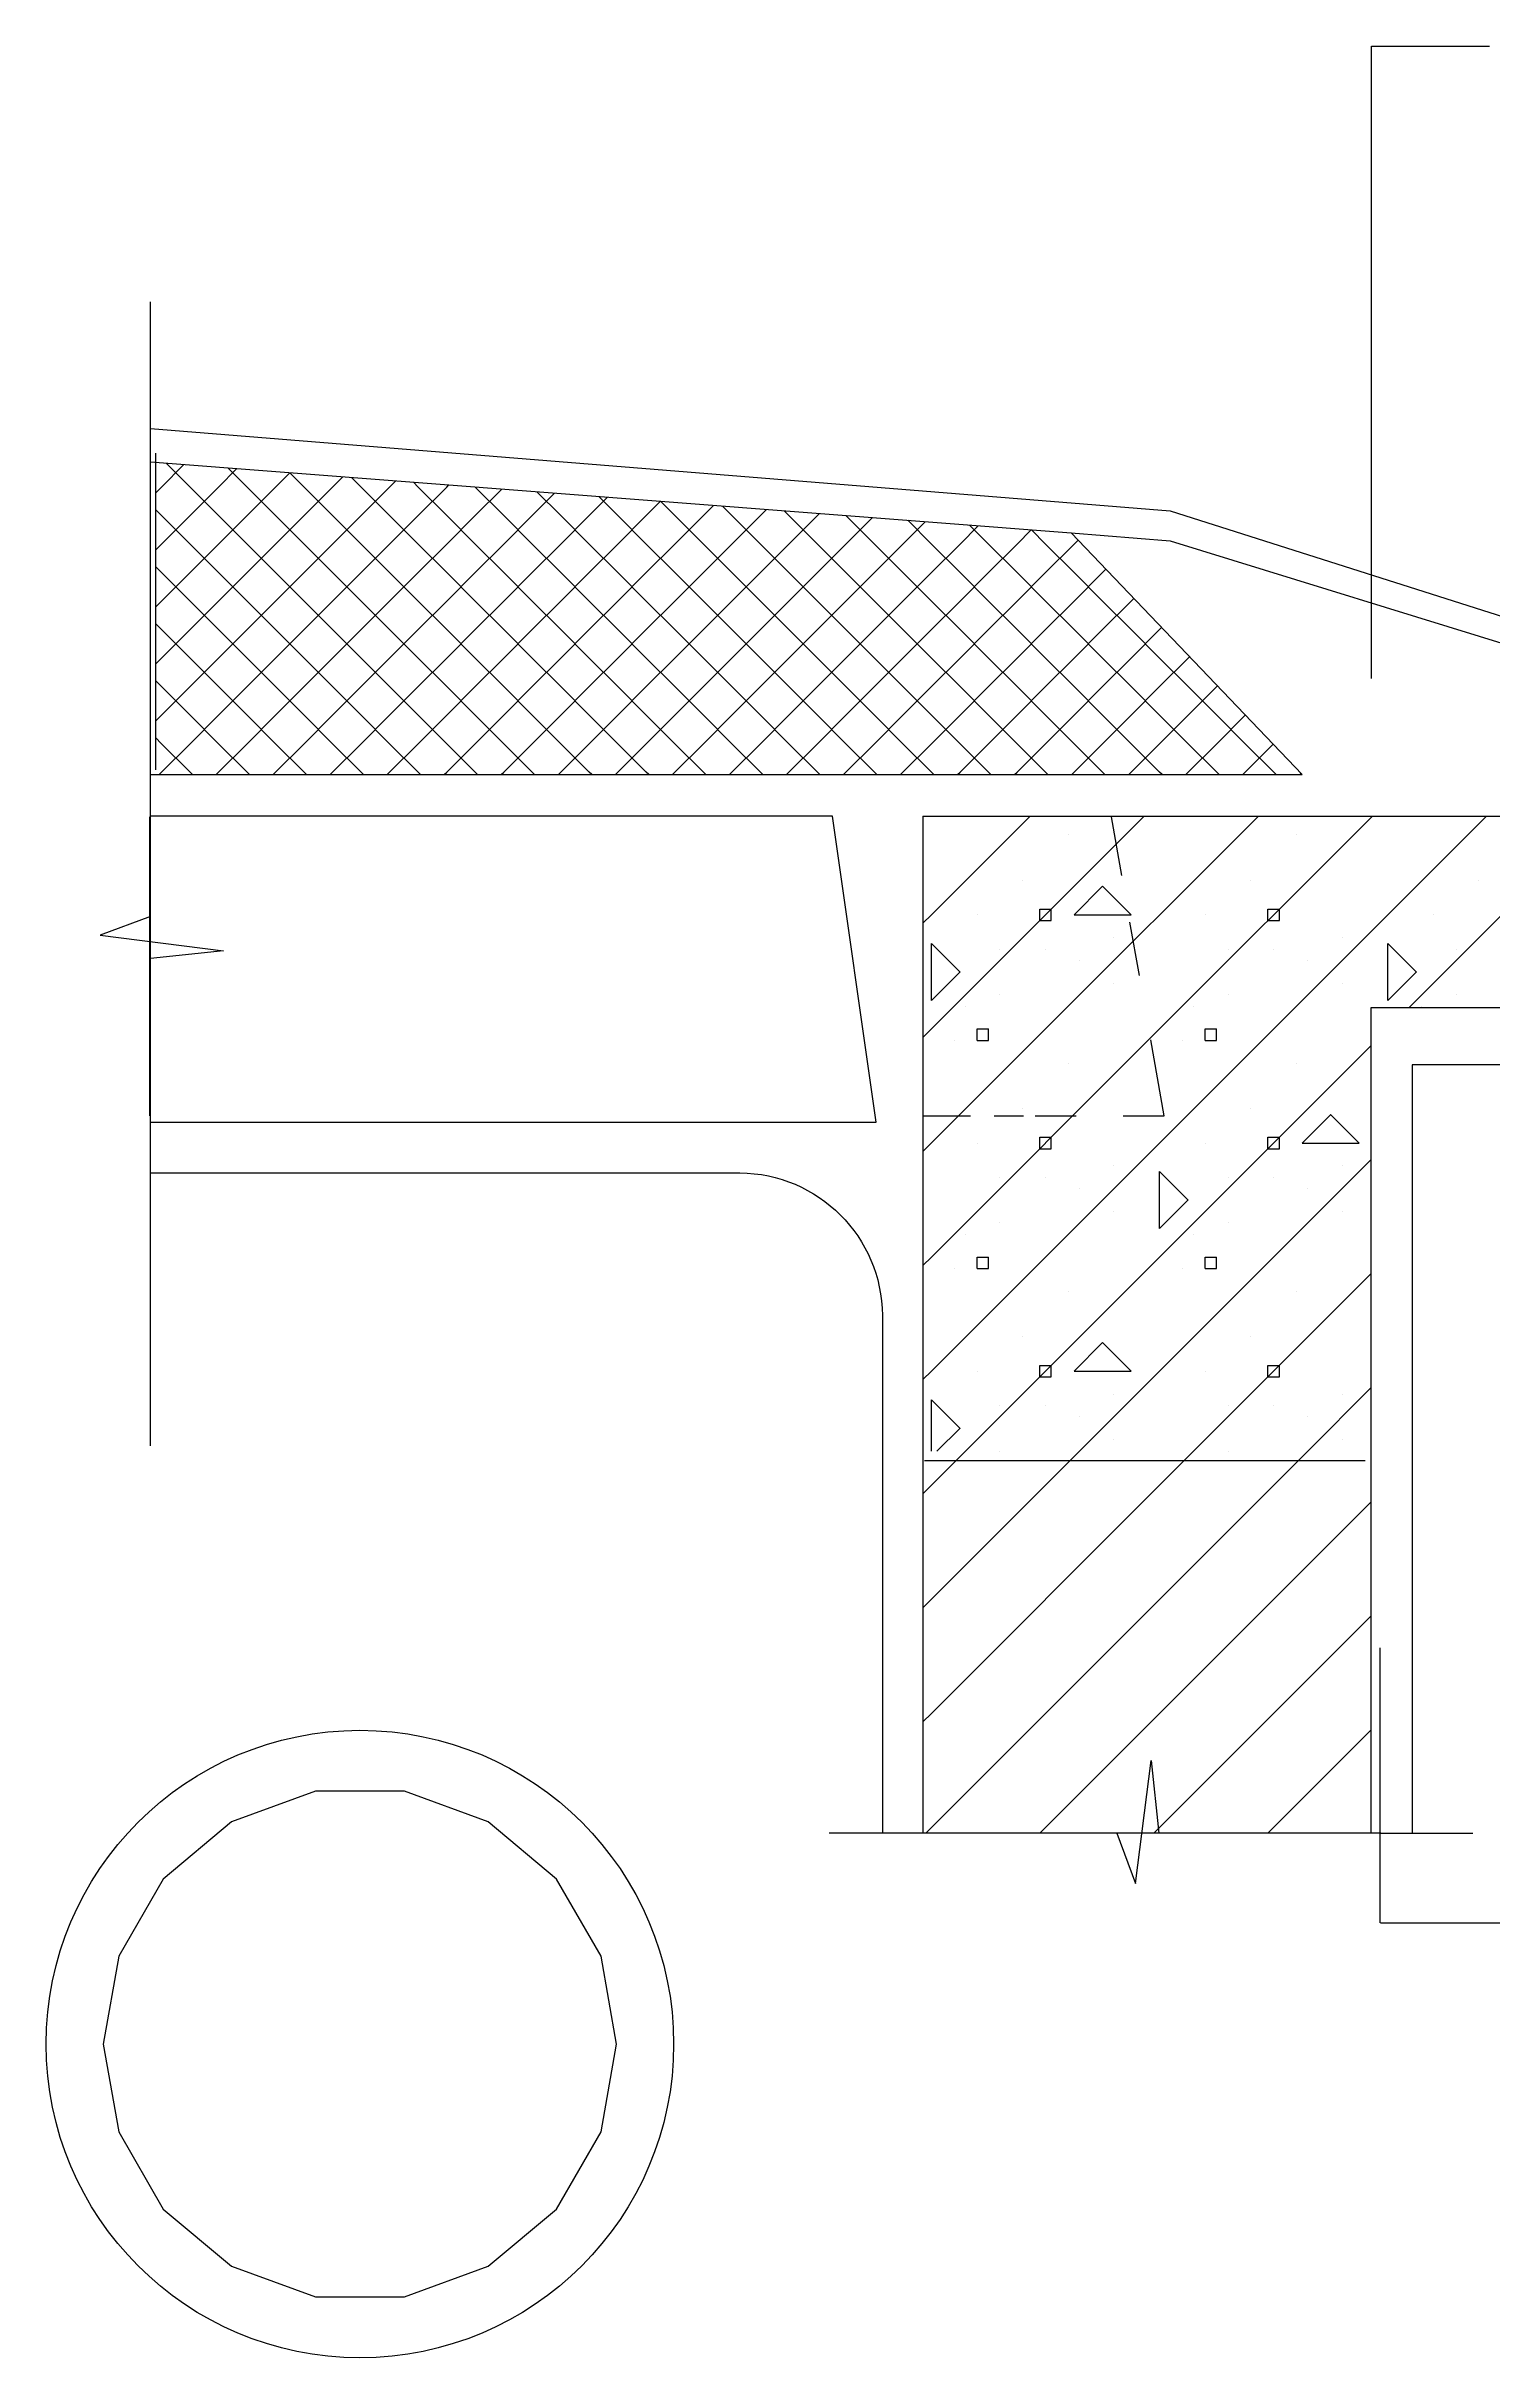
# Model space of a CAD drawing. Header units: metres. Extents: x 18736 to 19712, y 9330 to 10168.
# Drawn here: x 18736 to 19243, y 9330 to 10140 of the extents above; entities that cross this region are included whole.
import ezdxf

# ---------------------------------------------------------------- set-up
doc = ezdxf.new("R2010")
doc.units = ezdxf.units.M
doc.layers.add('DIM', color=3, linetype='Continuous')
doc.dimstyles.get("Standard").update_dxf_attribs({"dimtxt": 2.5, "dimasz": 2.5, "dimexe": 1.25, "dimexo": 0.625, "dimtad": 1, "dimcen": 2.5, "dimazin": 3, "dimtfac": 1, "dimtmove": 0, "dimatfit": 3})

# ---------------------------------------------------------------- blocks, each defined once
blk = doc.blocks.new('*D1')
for p, q in [((19203.32, 9578.75), (19203.32, 9482.29)), ((19631.9, 9578.75), (19631.9, 9482.29)), ((19203.57, 9482.29), (19416.11, 9482.29)), ((19419.11, 9482.29), (19631.65, 9482.29))]:
    blk.add_line(p, q)
at = {"layer": 'Defpoints'}
for p in [(19203.32, 9578.75), (19631.9, 9578.75), (19203.32, 9482.29)]:
    blk.add_point(p, dxfattribs=at)
at = {"layer": 'DIM', "insert": (19417.61, 9482.29), "char_height": 1, "attachment_point": 5}
blk.add_mtext('500', dxfattribs=at)

msp = doc.modelspace()

# ---------------------------------------------------------------- linework, layer by layer
for p, q in [((18772.26, 9939.41), (18772.26, 10050.67)), ((18772.26, 9994.56), (19095.11, 9969.67)), ((18773.94, 9997.67), (18773.94, 9886.61)), ((18776.09, 9985.77), (18783.97, 9993.65)), ((18786.09, 9985.77), (18777.72, 9994.13)), ((18773.94, 9983.62), (18776.09, 9985.77)), ((18776.09, 9985.77), (18776.09, 9985.77)), ((18786.09, 9985.77), (18786.09, 9985.77)), ((18796.09, 9975.77), (18786.09, 9985.77)), ((18786.09, 9975.77), (18796.09, 9985.77)), ((18796.09, 9985.77), (18802.54, 9992.22)), ((18796.09, 9985.77), (18796.09, 9985.77)), ((18806.09, 9985.77), (18799.39, 9992.46)), ((18806.09, 9985.77), (18806.09, 9985.77)), ((18816.09, 9975.77), (18806.09, 9985.77)), ((18806.09, 9975.77), (18816.09, 9985.77)), ((18816.09, 9985.77), (18821.11, 9990.79)), ((18816.09, 9985.77), (18816.09, 9985.77)), ((18826.09, 9985.77), (18821.06, 9990.79)), ((18826.09, 9985.77), (18826.09, 9985.77)), ((18836.09, 9975.77), (18826.09, 9985.77)), ((18826.09, 9975.77), (18836.09, 9985.77)), ((18836.09, 9985.77), (18839.68, 9989.36)), ((18836.09, 9985.77), (18836.09, 9985.77)), ((18846.09, 9985.77), (18842.74, 9989.12)), ((18846.09, 9985.77), (18846.09, 9985.77)), ((18856.09, 9975.77), (18846.09, 9985.77)), ((18846.09, 9975.77), (18856.09, 9985.77)), ((18856.09, 9985.77), (18858.25, 9987.93)), ((18856.09, 9985.77), (18856.09, 9985.77)), ((18866.09, 9985.77), (18864.41, 9987.45)), ((18866.09, 9985.77), (18866.09, 9985.77)), ((18876.09, 9975.77), (18866.09, 9985.77)), ((18866.09, 9975.77), (18876.09, 9985.77)), ((18876.09, 9985.77), (18876.81, 9986.5)), ((18876.09, 9985.77), (18876.09, 9985.77)), ((18886.09, 9985.77), (18886.08, 9985.78)), ((18886.09, 9985.77), (18886.09, 9985.77)), ((18896.09, 9975.77), (18886.09, 9985.77)), ((18776.09, 9975.77), (18773.94, 9977.92)), ((18886.09, 9975.77), (18895.38, 9985.06)), ((18906.09, 9975.77), (18913.95, 9983.63)), ((18916.09, 9975.77), (18907.75, 9984.11)), ((18926.09, 9975.77), (18932.52, 9982.2)), ((18936.09, 9975.77), (18929.42, 9982.44)), ((18946.09, 9975.77), (18951.09, 9980.77)), ((18956.09, 9975.77), (18951.09, 9980.77)), ((18966.09, 9975.77), (18969.66, 9979.34)), ((18976.09, 9975.77), (18972.76, 9979.1)), ((18986.09, 9975.77), (18988.23, 9977.91)), ((18996.09, 9975.77), (18994.43, 9977.43)), ((18776.09, 9975.77), (18776.09, 9975.77)), ((18786.09, 9965.77), (18776.09, 9975.77)), ((18776.09, 9965.77), (18786.09, 9975.77)), ((18786.09, 9975.77), (18786.09, 9975.77)), ((18796.09, 9975.77), (18796.09, 9975.77)), ((18806.09, 9965.77), (18796.09, 9975.77)), ((18796.09, 9965.77), (18806.09, 9975.77)), ((18806.09, 9975.77), (18806.09, 9975.77)), ((18816.09, 9975.77), (18816.09, 9975.77)), ((18826.09, 9965.77), (18816.09, 9975.77)), ((18816.09, 9965.77), (18826.09, 9975.77)), ((18826.09, 9975.77), (18826.09, 9975.77)), ((18836.09, 9975.77), (18836.09, 9975.77)), ((18846.09, 9965.77), (18836.09, 9975.77)), ((18836.09, 9965.77), (18846.09, 9975.77)), ((18846.09, 9975.77), (18846.09, 9975.77)), ((18856.09, 9975.77), (18856.09, 9975.77)), ((18866.09, 9965.77), (18856.09, 9975.77)), ((18856.09, 9965.77), (18866.09, 9975.77)), ((18866.09, 9975.77), (18866.09, 9975.77)), ((18876.09, 9975.77), (18876.09, 9975.77)), ((18886.09, 9965.77), (18876.09, 9975.77)), ((18876.09, 9965.77), (18886.09, 9975.77)), ((18886.09, 9975.77), (18886.09, 9975.77)), ((18896.09, 9975.77), (18896.09, 9975.77)), ((18906.09, 9965.77), (18896.09, 9975.77)), ((18896.09, 9965.77), (18906.09, 9975.77)), ((18906.09, 9975.77), (18906.09, 9975.77)), ((18916.09, 9975.77), (18916.09, 9975.77)), ((18926.09, 9965.77), (18916.09, 9975.77)), ((18916.09, 9965.77), (18926.09, 9975.77)), ((18926.09, 9975.77), (18926.09, 9975.77)), ((18946.09, 9965.77), (18936.09, 9975.77)), ((18936.09, 9965.77), (18946.09, 9975.77)), ((18936.09, 9975.77), (18936.09, 9975.77)), ((18946.09, 9975.77), (18946.09, 9975.77)), ((18956.09, 9975.77), (18956.09, 9975.77)), ((18966.09, 9965.77), (18956.09, 9975.77)), ((18956.09, 9965.77), (18966.09, 9975.77)), ((18966.09, 9975.77), (18966.09, 9975.77)), ((18976.09, 9975.77), (18976.09, 9975.77)), ((18986.09, 9965.77), (18976.09, 9975.77)), ((18976.09, 9965.77), (18986.09, 9975.77)), ((18986.09, 9975.77), (18986.09, 9975.77)), ((18996.09, 9975.77), (18996.09, 9975.77)), ((19006.09, 9965.77), (18996.09, 9975.77)), ((18996.09, 9965.77), (19006.09, 9975.77)), ((19006.09, 9975.77), (19006.8, 9976.48)), ((19006.09, 9975.77), (19006.09, 9975.77)), ((19016.09, 9965.77), (19025.36, 9975.05)), ((19026.09, 9965.77), (19016.1, 9975.76)), ((19036.09, 9965.77), (19043.93, 9973.61)), ((19046.09, 9965.77), (19037.77, 9974.09)), ((19056.09, 9965.77), (19062.5, 9972.18)), ((19066.09, 9965.77), (19059.44, 9972.42)), ((19076.09, 9965.77), (19081.07, 9970.75)), ((19086.09, 9965.77), (19081.11, 9970.75)), ((19095.11, 9969.67), (19176.04, 9884.93)), ((19095.11, 9969.67), (19129.73, 9966.92)), ((18773.94, 9963.62), (18776.09, 9965.77)), ((18776.09, 9965.77), (18776.09, 9965.77)), ((18786.09, 9965.77), (18786.09, 9965.77)), ((18796.09, 9955.77), (18786.09, 9965.77)), ((18786.09, 9955.77), (18796.09, 9965.77)), ((18796.09, 9965.77), (18796.09, 9965.77)), ((18806.09, 9965.77), (18806.09, 9965.77)), ((18816.09, 9955.77), (18806.09, 9965.77)), ((18806.09, 9955.77), (18816.09, 9965.77)), ((18816.09, 9965.77), (18816.09, 9965.77)), ((18826.09, 9965.77), (18826.09, 9965.77)), ((18836.09, 9955.77), (18826.09, 9965.77)), ((18826.09, 9955.77), (18836.09, 9965.77)), ((18836.09, 9965.77), (18836.09, 9965.77)), ((18846.09, 9965.77), (18846.09, 9965.77)), ((18856.09, 9955.77), (18846.09, 9965.77)), ((18846.09, 9955.77), (18856.09, 9965.77)), ((18856.09, 9965.77), (18856.09, 9965.77)), ((18866.09, 9965.77), (18866.09, 9965.77)), ((18876.09, 9955.77), (18866.09, 9965.77)), ((18866.09, 9955.77), (18876.09, 9965.77)), ((18876.09, 9965.77), (18876.09, 9965.77)), ((18886.09, 9965.77), (18886.09, 9965.77)), ((18896.09, 9955.77), (18886.09, 9965.77)), ((18886.09, 9955.77), (18896.09, 9965.77)), ((18896.09, 9965.77), (18896.09, 9965.77)), ((18906.09, 9965.77), (18906.09, 9965.77)), ((18916.09, 9955.77), (18906.09, 9965.77)), ((18906.09, 9955.77), (18916.09, 9965.77)), ((18916.09, 9965.77), (18916.09, 9965.77)), ((18926.09, 9965.77), (18926.09, 9965.77)), ((18936.09, 9955.77), (18926.09, 9965.77)), ((18926.09, 9955.77), (18936.09, 9965.77)), ((18936.09, 9965.77), (18936.09, 9965.77)), ((18946.09, 9965.77), (18946.09, 9965.77)), ((18956.09, 9955.77), (18946.09, 9965.77)), ((18946.09, 9955.77), (18956.09, 9965.77)), ((18956.09, 9965.77), (18956.09, 9965.77)), ((18966.09, 9965.77), (18966.09, 9965.77)), ((18976.09, 9955.77), (18966.09, 9965.77)), ((18966.09, 9955.77), (18976.09, 9965.77)), ((18976.09, 9965.77), (18976.09, 9965.77)), ((18986.09, 9965.77), (18986.09, 9965.77)), ((18996.09, 9955.77), (18986.09, 9965.77)), ((18986.09, 9955.77), (18996.09, 9965.77)), ((18996.09, 9965.77), (18996.09, 9965.77)), ((19006.09, 9965.77), (19006.09, 9965.77)), ((19016.09, 9955.77), (19006.09, 9965.77)), ((19006.09, 9955.77), (19016.09, 9965.77)), ((19016.09, 9965.77), (19016.09, 9965.77)), ((19026.09, 9965.77), (19026.09, 9965.77)), ((19036.09, 9955.77), (19026.09, 9965.77)), ((19026.09, 9955.77), (19036.09, 9965.77)), ((19036.09, 9965.77), (19036.09, 9965.77)), ((19046.09, 9965.77), (19046.09, 9965.77)), ((19056.09, 9955.77), (19046.09, 9965.77)), ((19046.09, 9955.77), (19056.09, 9965.77)), ((19056.09, 9965.77), (19056.09, 9965.77)), ((19066.09, 9965.77), (19066.09, 9965.77)), ((19076.09, 9955.77), (19066.09, 9965.77)), ((19066.09, 9955.77), (19076.09, 9965.77)), ((19076.09, 9965.77), (19076.09, 9965.77)), ((19086.09, 9965.77), (19086.09, 9965.77)), ((19096.09, 9955.77), (19086.09, 9965.77)), ((19086.09, 9955.77), (19096.09, 9965.77)), ((19096.09, 9965.77), (19097.49, 9967.17)), ((19096.09, 9965.77), (19096.09, 9965.77)), ((19129.73, 9966.92), (19261.84, 9926.1)), ((18776.09, 9955.77), (18773.94, 9957.92)), ((18776.09, 9955.77), (18776.09, 9955.77)), ((18786.09, 9945.77), (18776.09, 9955.77)), ((18776.09, 9945.77), (18786.09, 9955.77)), ((18786.09, 9955.77), (18786.09, 9955.77)), ((18796.09, 9955.77), (18796.09, 9955.77)), ((18806.09, 9945.77), (18796.09, 9955.77)), ((18796.09, 9945.77), (18806.09, 9955.77)), ((18806.09, 9955.77), (18806.09, 9955.77)), ((18816.09, 9955.77), (18816.09, 9955.77)), ((18826.09, 9945.77), (18816.09, 9955.77)), ((18816.09, 9945.77), (18826.09, 9955.77)), ((18826.09, 9955.77), (18826.09, 9955.77)), ((18836.09, 9955.77), (18836.09, 9955.77)), ((18846.09, 9945.77), (18836.09, 9955.77)), ((18836.09, 9945.77), (18846.09, 9955.77)), ((18846.09, 9955.77), (18846.09, 9955.77)), ((18856.09, 9955.77), (18856.09, 9955.77)), ((18866.09, 9945.77), (18856.09, 9955.77)), ((18856.09, 9945.77), (18866.09, 9955.77)), ((18866.09, 9955.77), (18866.09, 9955.77)), ((18876.09, 9955.77), (18876.09, 9955.77)), ((18886.09, 9945.77), (18876.09, 9955.77)), ((18876.09, 9945.77), (18886.09, 9955.77)), ((18886.09, 9955.77), (18886.09, 9955.77)), ((18896.09, 9955.77), (18896.09, 9955.77)), ((18906.09, 9945.77), (18896.09, 9955.77)), ((18896.09, 9945.77), (18906.09, 9955.77)), ((18906.09, 9955.77), (18906.09, 9955.77)), ((18916.09, 9955.77), (18916.09, 9955.77)), ((18926.09, 9945.77), (18916.09, 9955.77)), ((18916.09, 9945.77), (18926.09, 9955.77)), ((18926.09, 9955.77), (18926.09, 9955.77)), ((18946.09, 9945.77), (18936.09, 9955.77)), ((18936.09, 9945.77), (18946.09, 9955.77)), ((18936.09, 9955.77), (18936.09, 9955.77)), ((18946.09, 9955.77), (18946.09, 9955.77)), ((18956.09, 9955.77), (18956.09, 9955.77)), ((18966.09, 9945.77), (18956.09, 9955.77)), ((18956.09, 9945.77), (18966.09, 9955.77)), ((18966.09, 9955.77), (18966.09, 9955.77)), ((18976.09, 9955.77), (18976.09, 9955.77)), ((18986.09, 9945.77), (18976.09, 9955.77)), ((18976.09, 9945.77), (18986.09, 9955.77)), ((18986.09, 9955.77), (18986.09, 9955.77)), ((18996.09, 9955.77), (18996.09, 9955.77)), ((19006.09, 9945.77), (18996.09, 9955.77)), ((18996.09, 9945.77), (19006.09, 9955.77)), ((19006.09, 9955.77), (19006.09, 9955.77)), ((19016.09, 9955.77), (19016.09, 9955.77)), ((19026.09, 9945.77), (19016.09, 9955.77)), ((19016.09, 9945.77), (19026.09, 9955.77)), ((19026.09, 9955.77), (19026.09, 9955.77)), ((19036.09, 9955.77), (19036.09, 9955.77)), ((19046.09, 9945.77), (19036.09, 9955.77)), ((19036.09, 9945.77), (19046.09, 9955.77)), ((19046.09, 9955.77), (19046.09, 9955.77)), ((19056.09, 9955.77), (19056.09, 9955.77)), ((19066.09, 9945.77), (19056.09, 9955.77)), ((19056.09, 9945.77), (19066.09, 9955.77)), ((19066.09, 9955.77), (19066.09, 9955.77)), ((19076.09, 9955.77), (19076.09, 9955.77)), ((19086.09, 9945.77), (19076.09, 9955.77)), ((19076.09, 9945.77), (19086.09, 9955.77)), ((19086.09, 9955.77), (19086.09, 9955.77)), ((19096.09, 9955.77), (19096.09, 9955.77)), ((19106.09, 9945.77), (19096.09, 9955.77)), ((19096.09, 9945.77), (19106.09, 9955.77)), ((19106.09, 9955.77), (19107.26, 9956.94)), ((19106.09, 9955.77), (19106.09, 9955.77)), ((18773.94, 9943.62), (18776.09, 9945.77)), ((18776.09, 9945.77), (18776.09, 9945.77)), ((18786.09, 9945.77), (18786.09, 9945.77)), ((18796.09, 9935.77), (18786.09, 9945.77)), ((18786.09, 9935.77), (18796.09, 9945.77)), ((18796.09, 9945.77), (18796.09, 9945.77)), ((18806.09, 9945.77), (18806.09, 9945.77)), ((18816.09, 9935.77), (18806.09, 9945.77)), ((18806.09, 9935.77), (18816.09, 9945.77)), ((18816.09, 9945.77), (18816.09, 9945.77)), ((18826.09, 9945.77), (18826.09, 9945.77)), ((18836.09, 9935.77), (18826.09, 9945.77)), ((18826.09, 9935.77), (18836.09, 9945.77)), ((18836.09, 9945.77), (18836.09, 9945.77)), ((18846.09, 9945.77), (18846.09, 9945.77)), ((18856.09, 9935.77), (18846.09, 9945.77)), ((18846.09, 9935.77), (18856.09, 9945.77)), ((18856.09, 9945.77), (18856.09, 9945.77)), ((18866.09, 9945.77), (18866.09, 9945.77)), ((18876.09, 9935.77), (18866.09, 9945.77)), ((18866.09, 9935.77), (18876.09, 9945.77)), ((18876.09, 9945.77), (18876.09, 9945.77)), ((18886.09, 9945.77), (18886.09, 9945.77)), ((18896.09, 9935.77), (18886.09, 9945.77)), ((18886.09, 9935.77), (18896.09, 9945.77)), ((18896.09, 9945.77), (18896.09, 9945.77)), ((18906.09, 9945.77), (18906.09, 9945.77)), ((18916.09, 9935.77), (18906.09, 9945.77)), ((18906.09, 9935.77), (18916.09, 9945.77)), ((18916.09, 9945.77), (18916.09, 9945.77)), ((18926.09, 9945.77), (18926.09, 9945.77)), ((18936.09, 9935.77), (18926.09, 9945.77)), ((18926.09, 9935.77), (18936.09, 9945.77)), ((18936.09, 9945.77), (18936.09, 9945.77)), ((18946.09, 9945.77), (18946.09, 9945.77)), ((18956.09, 9935.77), (18946.09, 9945.77)), ((18946.09, 9935.77), (18956.09, 9945.77)), ((18956.09, 9945.77), (18956.09, 9945.77)), ((18966.09, 9945.77), (18966.09, 9945.77)), ((18976.09, 9935.77), (18966.09, 9945.77)), ((18966.09, 9935.77), (18976.09, 9945.77)), ((18976.09, 9945.77), (18976.09, 9945.77)), ((18986.09, 9945.77), (18986.09, 9945.77)), ((18996.09, 9935.77), (18986.09, 9945.77)), ((18986.09, 9935.77), (18996.09, 9945.77)), ((18996.09, 9945.77), (18996.09, 9945.77)), ((19006.09, 9945.77), (19006.09, 9945.77)), ((19016.09, 9935.77), (19006.09, 9945.77)), ((19006.09, 9935.77), (19016.09, 9945.77)), ((19016.09, 9945.77), (19016.09, 9945.77)), ((19026.09, 9945.77), (19026.09, 9945.77)), ((19036.09, 9935.77), (19026.09, 9945.77)), ((19026.09, 9935.77), (19036.09, 9945.77)), ((19036.09, 9945.77), (19036.09, 9945.77)), ((19046.09, 9945.77), (19046.09, 9945.77)), ((19056.09, 9935.77), (19046.09, 9945.77)), ((19046.09, 9935.77), (19056.09, 9945.77)), ((19056.09, 9945.77), (19056.09, 9945.77)), ((19066.09, 9945.77), (19066.09, 9945.77)), ((19076.09, 9935.77), (19066.09, 9945.77)), ((19066.09, 9935.77), (19076.09, 9945.77)), ((19076.09, 9945.77), (19076.09, 9945.77)), ((19086.09, 9945.77), (19086.09, 9945.77)), ((19096.09, 9935.77), (19086.09, 9945.77)), ((19086.09, 9935.77), (19096.09, 9945.77)), ((19096.09, 9945.77), (19096.09, 9945.77)), ((19106.09, 9945.77), (19106.09, 9945.77)), ((19116.09, 9935.77), (19106.09, 9945.77)), ((19106.09, 9935.77), (19116.09, 9945.77)), ((19116.09, 9945.77), (19117.03, 9946.71)), ((19116.09, 9945.77), (19116.09, 9945.77)), ((18772.26, 9806.66), (18772.26, 9944.25)), ((18776.09, 9935.77), (18773.94, 9937.92)), ((18776.09, 9935.77), (18776.09, 9935.77)), ((18786.09, 9925.77), (18776.09, 9935.77)), ((18776.09, 9925.77), (18786.09, 9935.77)), ((18786.09, 9935.77), (18786.09, 9935.77)), ((18796.09, 9935.77), (18796.09, 9935.77)), ((18806.09, 9925.77), (18796.09, 9935.77)), ((18796.09, 9925.77), (18806.09, 9935.77)), ((18806.09, 9935.77), (18806.09, 9935.77)), ((18816.09, 9935.77), (18816.09, 9935.77)), ((18826.09, 9925.77), (18816.09, 9935.77)), ((18816.09, 9925.77), (18826.09, 9935.77)), ((18826.09, 9935.77), (18826.09, 9935.77)), ((18836.09, 9935.77), (18836.09, 9935.77)), ((18846.09, 9925.77), (18836.09, 9935.77)), ((18836.09, 9925.77), (18846.09, 9935.77)), ((18846.09, 9935.77), (18846.09, 9935.77)), ((18856.09, 9935.77), (18856.09, 9935.77)), ((18866.09, 9925.77), (18856.09, 9935.77)), ((18856.09, 9925.77), (18866.09, 9935.77)), ((18866.09, 9935.77), (18866.09, 9935.77)), ((18876.09, 9935.77), (18876.09, 9935.77)), ((18886.09, 9925.77), (18876.09, 9935.77)), ((18876.09, 9925.77), (18886.09, 9935.77)), ((18886.09, 9935.77), (18886.09, 9935.77)), ((18896.09, 9935.77), (18896.09, 9935.77)), ((18906.09, 9925.77), (18896.09, 9935.77)), ((18896.09, 9925.77), (18906.09, 9935.77)), ((18906.09, 9935.77), (18906.09, 9935.77)), ((18916.09, 9935.77), (18916.09, 9935.77)), ((18926.09, 9925.77), (18916.09, 9935.77)), ((18916.09, 9925.77), (18926.09, 9935.77)), ((18926.09, 9935.77), (18926.09, 9935.77)), ((18946.09, 9925.77), (18936.09, 9935.77)), ((18936.09, 9925.77), (18946.09, 9935.77)), ((18936.09, 9935.77), (18936.09, 9935.77)), ((18946.09, 9935.77), (18946.09, 9935.77)), ((18956.09, 9935.77), (18956.09, 9935.77)), ((18966.09, 9925.77), (18956.09, 9935.77)), ((18956.09, 9925.77), (18966.09, 9935.77)), ((18966.09, 9935.77), (18966.09, 9935.77)), ((18976.09, 9935.77), (18976.09, 9935.77)), ((18986.09, 9925.77), (18976.09, 9935.77)), ((18976.09, 9925.77), (18986.09, 9935.77)), ((18986.09, 9935.77), (18986.09, 9935.77)), ((18996.09, 9935.77), (18996.09, 9935.77)), ((19006.09, 9925.77), (18996.09, 9935.77)), ((18996.09, 9925.77), (19006.09, 9935.77)), ((19006.09, 9935.77), (19006.09, 9935.77)), ((19016.09, 9935.77), (19016.09, 9935.77)), ((19026.09, 9925.77), (19016.09, 9935.77)), ((19016.09, 9925.77), (19026.09, 9935.77)), ((19026.09, 9935.77), (19026.09, 9935.77)), ((19036.09, 9935.77), (19036.09, 9935.77)), ((19046.09, 9925.77), (19036.09, 9935.77)), ((19036.09, 9925.77), (19046.09, 9935.77)), ((19046.09, 9935.77), (19046.09, 9935.77)), ((19056.09, 9935.77), (19056.09, 9935.77)), ((19066.09, 9925.77), (19056.09, 9935.77)), ((19056.09, 9925.77), (19066.09, 9935.77)), ((19066.09, 9935.77), (19066.09, 9935.77)), ((19076.09, 9935.77), (19076.09, 9935.77)), ((19086.09, 9925.77), (19076.09, 9935.77)), ((19076.09, 9925.77), (19086.09, 9935.77)), ((19086.09, 9935.77), (19086.09, 9935.77)), ((19096.09, 9935.77), (19096.09, 9935.77)), ((19106.09, 9925.77), (19096.09, 9935.77)), ((19096.09, 9925.77), (19106.09, 9935.77)), ((19106.09, 9935.77), (19106.09, 9935.77)), ((19116.09, 9935.77), (19116.09, 9935.77)), ((19126.09, 9925.77), (19116.09, 9935.77)), ((19116.09, 9925.77), (19126.09, 9935.77)), ((19126.09, 9935.77), (19126.8, 9936.48)), ((19126.09, 9935.77), (19126.09, 9935.77)), ((18773.94, 9923.62), (18776.09, 9925.77)), ((18776.09, 9925.77), (18776.09, 9925.77)), ((18786.09, 9925.77), (18786.09, 9925.77)), ((18796.09, 9915.77), (18786.09, 9925.77)), ((18786.09, 9915.77), (18796.09, 9925.77)), ((18796.09, 9925.77), (18796.09, 9925.77)), ((18806.09, 9925.77), (18806.09, 9925.77)), ((18816.09, 9915.77), (18806.09, 9925.77)), ((18806.09, 9915.77), (18816.09, 9925.77)), ((18816.09, 9925.77), (18816.09, 9925.77)), ((18826.09, 9925.77), (18826.09, 9925.77)), ((18836.09, 9915.77), (18826.09, 9925.77)), ((18826.09, 9915.77), (18836.09, 9925.77)), ((18836.09, 9925.77), (18836.09, 9925.77)), ((18846.09, 9925.77), (18846.09, 9925.77)), ((18856.09, 9915.77), (18846.09, 9925.77)), ((18846.09, 9915.77), (18856.09, 9925.77)), ((18856.09, 9925.77), (18856.09, 9925.77)), ((18866.09, 9925.77), (18866.09, 9925.77)), ((18876.09, 9915.77), (18866.09, 9925.77)), ((18866.09, 9915.77), (18876.09, 9925.77)), ((18876.09, 9925.77), (18876.09, 9925.77)), ((18886.09, 9925.77), (18886.09, 9925.77)), ((18896.09, 9915.77), (18886.09, 9925.77)), ((18886.09, 9915.77), (18896.09, 9925.77)), ((18896.09, 9925.77), (18896.09, 9925.77)), ((18906.09, 9925.77), (18906.09, 9925.77)), ((18916.09, 9915.77), (18906.09, 9925.77)), ((18906.09, 9915.77), (18916.09, 9925.77)), ((18916.09, 9925.77), (18916.09, 9925.77)), ((18926.09, 9925.77), (18926.09, 9925.77)), ((18936.09, 9915.77), (18926.09, 9925.77)), ((18926.09, 9915.77), (18936.09, 9925.77)), ((18936.09, 9925.77), (18936.09, 9925.77)), ((18946.09, 9925.77), (18946.09, 9925.77)), ((18956.09, 9915.77), (18946.09, 9925.77)), ((18946.09, 9915.77), (18956.09, 9925.77)), ((18956.09, 9925.77), (18956.09, 9925.77)), ((18966.09, 9925.77), (18966.09, 9925.77)), ((18976.09, 9915.77), (18966.09, 9925.77)), ((18966.09, 9915.77), (18976.09, 9925.77)), ((18976.09, 9925.77), (18976.09, 9925.77)), ((18986.09, 9925.77), (18986.09, 9925.77)), ((18996.09, 9915.77), (18986.09, 9925.77)), ((18986.09, 9915.77), (18996.09, 9925.77)), ((18996.09, 9925.77), (18996.09, 9925.77)), ((19006.09, 9925.77), (19006.09, 9925.77)), ((19016.09, 9915.77), (19006.09, 9925.77)), ((19006.09, 9915.77), (19016.09, 9925.77)), ((19016.09, 9925.77), (19016.09, 9925.77)), ((19026.09, 9925.77), (19026.09, 9925.77)), ((19036.09, 9915.77), (19026.09, 9925.77)), ((19026.09, 9915.77), (19036.09, 9925.77)), ((19036.09, 9925.77), (19036.09, 9925.77)), ((19046.09, 9925.77), (19046.09, 9925.77)), ((19056.09, 9915.77), (19046.09, 9925.77)), ((19046.09, 9915.77), (19056.09, 9925.77)), ((19056.09, 9925.77), (19056.09, 9925.77)), ((19066.09, 9925.77), (19066.09, 9925.77)), ((19076.09, 9915.77), (19066.09, 9925.77)), ((19066.09, 9915.77), (19076.09, 9925.77)), ((19076.09, 9925.77), (19076.09, 9925.77)), ((19086.09, 9925.77), (19086.09, 9925.77)), ((19096.09, 9915.77), (19086.09, 9925.77)), ((19086.09, 9915.77), (19096.09, 9925.77)), ((19096.09, 9925.77), (19096.09, 9925.77)), ((19106.09, 9925.77), (19106.09, 9925.77)), ((19116.09, 9915.77), (19106.09, 9925.77)), ((19106.09, 9915.77), (19116.09, 9925.77)), ((19116.09, 9925.77), (19116.09, 9925.77)), ((19136.09, 9915.77), (19126.09, 9925.77)), ((19126.09, 9915.77), (19136.09, 9925.77)), ((19126.09, 9925.77), (19126.09, 9925.77)), ((19136.09, 9925.77), (19136.57, 9926.25)), ((19136.09, 9925.77), (19136.09, 9925.77)), ((18776.09, 9915.77), (18773.94, 9917.92)), ((18776.09, 9915.77), (18776.09, 9915.77)), ((18786.09, 9905.77), (18776.09, 9915.77)), ((18776.09, 9905.77), (18786.09, 9915.77)), ((18786.09, 9915.77), (18786.09, 9915.77)), ((18796.09, 9915.77), (18796.09, 9915.77)), ((18806.09, 9905.77), (18796.09, 9915.77)), ((18796.09, 9905.77), (18806.09, 9915.77)), ((18806.09, 9915.77), (18806.09, 9915.77)), ((18816.09, 9915.77), (18816.09, 9915.77)), ((18826.09, 9905.77), (18816.09, 9915.77)), ((18816.09, 9905.77), (18826.09, 9915.77)), ((18826.09, 9915.77), (18826.09, 9915.77)), ((18836.09, 9915.77), (18836.09, 9915.77)), ((18846.09, 9905.77), (18836.09, 9915.77)), ((18836.09, 9905.77), (18846.09, 9915.77)), ((18846.09, 9915.77), (18846.09, 9915.77)), ((18856.09, 9915.77), (18856.09, 9915.77)), ((18866.09, 9905.77), (18856.09, 9915.77)), ((18856.09, 9905.77), (18866.09, 9915.77)), ((18866.09, 9915.77), (18866.09, 9915.77)), ((18876.09, 9915.77), (18876.09, 9915.77)), ((18886.09, 9905.77), (18876.09, 9915.77)), ((18876.09, 9905.77), (18886.09, 9915.77)), ((18886.09, 9915.77), (18886.09, 9915.77)), ((18896.09, 9915.77), (18896.09, 9915.77)), ((18906.09, 9905.77), (18896.09, 9915.77)), ((18896.09, 9905.77), (18906.09, 9915.77)), ((18906.09, 9915.77), (18906.09, 9915.77)), ((18916.09, 9915.77), (18916.09, 9915.77)), ((18926.09, 9905.77), (18916.09, 9915.77)), ((18916.09, 9905.77), (18926.09, 9915.77)), ((18926.09, 9915.77), (18926.09, 9915.77)), ((18946.09, 9905.77), (18936.09, 9915.77)), ((18936.09, 9905.77), (18946.09, 9915.77)), ((18936.09, 9915.77), (18936.09, 9915.77)), ((18946.09, 9915.77), (18946.09, 9915.77)), ((18956.09, 9915.77), (18956.09, 9915.77)), ((18966.09, 9905.77), (18956.09, 9915.77)), ((18956.09, 9905.77), (18966.09, 9915.77)), ((18966.09, 9915.77), (18966.09, 9915.77)), ((18976.09, 9915.77), (18976.09, 9915.77)), ((18986.09, 9905.77), (18976.09, 9915.77)), ((18976.09, 9905.77), (18986.09, 9915.77)), ((18986.09, 9915.77), (18986.09, 9915.77)), ((18996.09, 9915.77), (18996.09, 9915.77)), ((19006.09, 9905.77), (18996.09, 9915.77)), ((18996.09, 9905.77), (19006.09, 9915.77)), ((19006.09, 9915.77), (19006.09, 9915.77)), ((19016.09, 9915.77), (19016.09, 9915.77)), ((19026.09, 9905.77), (19016.09, 9915.77)), ((19016.09, 9905.77), (19026.09, 9915.77)), ((19026.09, 9915.77), (19026.09, 9915.77)), ((19036.09, 9915.77), (19036.09, 9915.77)), ((19046.09, 9905.77), (19036.09, 9915.77)), ((19036.09, 9905.77), (19046.09, 9915.77)), ((19046.09, 9915.77), (19046.09, 9915.77)), ((19056.09, 9915.77), (19056.09, 9915.77)), ((19066.09, 9905.77), (19056.09, 9915.77)), ((19056.09, 9905.77), (19066.09, 9915.77)), ((19066.09, 9915.77), (19066.09, 9915.77)), ((19076.09, 9915.77), (19076.09, 9915.77)), ((19086.09, 9905.77), (19076.09, 9915.77)), ((19076.09, 9905.77), (19086.09, 9915.77)), ((19086.09, 9915.77), (19086.09, 9915.77)), ((19096.09, 9915.77), (19096.09, 9915.77)), ((19106.09, 9905.77), (19096.09, 9915.77)), ((19096.09, 9905.77), (19106.09, 9915.77)), ((19106.09, 9915.77), (19106.09, 9915.77)), ((19116.09, 9915.77), (19116.09, 9915.77)), ((19126.09, 9905.77), (19116.09, 9915.77)), ((19116.09, 9905.77), (19126.09, 9915.77)), ((19126.09, 9915.77), (19126.09, 9915.77)), ((19136.09, 9915.77), (19136.09, 9915.77)), ((19146.09, 9905.77), (19136.09, 9915.77)), ((19136.09, 9905.77), (19146.09, 9915.77)), ((19146.09, 9915.77), (19146.34, 9916.03)), ((19146.09, 9915.77), (19146.09, 9915.77)), ((18773.94, 9903.62), (18776.09, 9905.77)), ((18776.09, 9905.77), (18776.09, 9905.77)), ((18786.09, 9905.77), (18786.09, 9905.77)), ((18796.09, 9895.77), (18786.09, 9905.77)), ((18786.09, 9895.77), (18796.09, 9905.77)), ((18796.09, 9905.77), (18796.09, 9905.77)), ((18806.09, 9905.77), (18806.09, 9905.77)), ((18816.09, 9895.77), (18806.09, 9905.77)), ((18806.09, 9895.77), (18816.09, 9905.77)), ((18816.09, 9905.77), (18816.09, 9905.77)), ((18826.09, 9905.77), (18826.09, 9905.77)), ((18836.09, 9895.77), (18826.09, 9905.77)), ((18826.09, 9895.77), (18836.09, 9905.77)), ((18836.09, 9905.77), (18836.09, 9905.77)), ((18846.09, 9905.77), (18846.09, 9905.77)), ((18856.09, 9895.77), (18846.09, 9905.77)), ((18846.09, 9895.77), (18856.09, 9905.77)), ((18856.09, 9905.77), (18856.09, 9905.77)), ((18866.09, 9905.77), (18866.09, 9905.77)), ((18876.09, 9895.77), (18866.09, 9905.77)), ((18866.09, 9895.77), (18876.09, 9905.77)), ((18876.09, 9905.77), (18876.09, 9905.77)), ((18886.09, 9905.77), (18886.09, 9905.77)), ((18896.09, 9895.77), (18886.09, 9905.77)), ((18886.09, 9895.77), (18896.09, 9905.77)), ((18896.09, 9905.77), (18896.09, 9905.77)), ((18906.09, 9905.77), (18906.09, 9905.77)), ((18916.09, 9895.77), (18906.09, 9905.77)), ((18906.09, 9895.77), (18916.09, 9905.77)), ((18916.09, 9905.77), (18916.09, 9905.77)), ((18926.09, 9905.77), (18926.09, 9905.77)), ((18936.09, 9895.77), (18926.09, 9905.77)), ((18926.09, 9895.77), (18936.09, 9905.77)), ((18936.09, 9905.77), (18936.09, 9905.77)), ((18946.09, 9905.77), (18946.09, 9905.77)), ((18956.09, 9895.77), (18946.09, 9905.77)), ((18946.09, 9895.77), (18956.09, 9905.77)), ((18956.09, 9905.77), (18956.09, 9905.77)), ((18966.09, 9905.77), (18966.09, 9905.77)), ((18976.09, 9895.77), (18966.09, 9905.77)), ((18966.09, 9895.77), (18976.09, 9905.77)), ((18976.09, 9905.77), (18976.09, 9905.77)), ((18986.09, 9905.77), (18986.09, 9905.77)), ((18996.09, 9895.77), (18986.09, 9905.77)), ((18986.09, 9895.77), (18996.09, 9905.77)), ((18996.09, 9905.77), (18996.09, 9905.77)), ((19006.09, 9905.77), (19006.09, 9905.77)), ((19016.09, 9895.77), (19006.09, 9905.77)), ((19006.09, 9895.77), (19016.09, 9905.77)), ((19016.09, 9905.77), (19016.09, 9905.77)), ((19026.09, 9905.77), (19026.09, 9905.77)), ((19036.09, 9895.77), (19026.09, 9905.77)), ((19026.09, 9895.77), (19036.09, 9905.77)), ((19036.09, 9905.77), (19036.09, 9905.77)), ((19046.09, 9905.77), (19046.09, 9905.77)), ((19056.09, 9895.77), (19046.09, 9905.77)), ((19046.09, 9895.77), (19056.09, 9905.77)), ((19056.09, 9905.77), (19056.09, 9905.77)), ((19066.09, 9905.77), (19066.09, 9905.77)), ((19076.09, 9895.77), (19066.09, 9905.77)), ((19066.09, 9895.77), (19076.09, 9905.77)), ((19076.09, 9905.77), (19076.09, 9905.77)), ((19086.09, 9905.77), (19086.09, 9905.77)), ((19096.09, 9895.77), (19086.09, 9905.77)), ((19086.09, 9895.77), (19096.09, 9905.77)), ((19096.09, 9905.77), (19096.09, 9905.77)), ((19106.09, 9905.77), (19106.09, 9905.77)), ((19116.09, 9895.77), (19106.09, 9905.77)), ((19106.09, 9895.77), (19116.09, 9905.77)), ((19116.09, 9905.77), (19116.09, 9905.77)), ((19136.09, 9895.77), (19126.09, 9905.77)), ((19126.09, 9895.77), (19136.09, 9905.77)), ((19126.09, 9905.77), (19126.09, 9905.77)), ((19136.09, 9905.77), (19136.09, 9905.77)), ((19146.09, 9905.77), (19146.09, 9905.77)), ((19156.09, 9895.77), (19146.09, 9905.77)), ((19146.09, 9895.77), (19156.09, 9905.77)), ((19156.09, 9905.77), (19156.11, 9905.8)), ((19156.09, 9905.77), (19156.09, 9905.77)), ((18776.09, 9895.77), (18773.94, 9897.92)), ((18776.09, 9895.77), (18776.09, 9895.77)), ((18786.09, 9885.77), (18776.09, 9895.77)), ((18776.09, 9885.77), (18786.09, 9895.77)), ((18786.09, 9895.77), (18786.09, 9895.77)), ((18796.09, 9895.77), (18796.09, 9895.77)), ((18806.09, 9885.77), (18796.09, 9895.77)), ((18796.09, 9885.77), (18806.09, 9895.77)), ((18806.09, 9895.77), (18806.09, 9895.77)), ((18816.09, 9895.77), (18816.09, 9895.77)), ((18826.09, 9885.77), (18816.09, 9895.77)), ((18816.09, 9885.77), (18826.09, 9895.77)), ((18826.09, 9895.77), (18826.09, 9895.77)), ((18836.09, 9895.77), (18836.09, 9895.77)), ((18846.09, 9885.77), (18836.09, 9895.77)), ((18836.09, 9885.77), (18846.09, 9895.77)), ((18846.09, 9895.77), (18846.09, 9895.77)), ((18856.09, 9895.77), (18856.09, 9895.77)), ((18866.09, 9885.77), (18856.09, 9895.77)), ((18856.09, 9885.77), (18866.09, 9895.77)), ((18866.09, 9895.77), (18866.09, 9895.77)), ((18876.09, 9895.77), (18876.09, 9895.77)), ((18886.09, 9885.77), (18876.09, 9895.77)), ((18876.09, 9885.77), (18886.09, 9895.77)), ((18886.09, 9895.77), (18886.09, 9895.77)), ((18896.09, 9895.77), (18896.09, 9895.77)), ((18906.09, 9885.77), (18896.09, 9895.77)), ((18896.09, 9885.77), (18906.09, 9895.77)), ((18906.09, 9895.77), (18906.09, 9895.77)), ((18916.09, 9895.77), (18916.09, 9895.77)), ((18926.09, 9885.77), (18916.09, 9895.77)), ((18916.09, 9885.77), (18926.09, 9895.77)), ((18926.09, 9895.77), (18926.09, 9895.77)), ((18946.09, 9885.77), (18936.09, 9895.77)), ((18936.09, 9885.77), (18946.09, 9895.77)), ((18936.09, 9895.77), (18936.09, 9895.77)), ((18946.09, 9895.77), (18946.09, 9895.77)), ((18956.09, 9895.77), (18956.09, 9895.77)), ((18966.09, 9885.77), (18956.09, 9895.77)), ((18956.09, 9885.77), (18966.09, 9895.77)), ((18966.09, 9895.77), (18966.09, 9895.77)), ((18976.09, 9895.77), (18976.09, 9895.77)), ((18986.09, 9885.77), (18976.09, 9895.77)), ((18976.09, 9885.77), (18986.09, 9895.77)), ((18986.09, 9895.77), (18986.09, 9895.77)), ((18996.09, 9895.77), (18996.09, 9895.77)), ((19006.09, 9885.77), (18996.09, 9895.77)), ((18996.09, 9885.77), (19006.09, 9895.77)), ((19006.09, 9895.77), (19006.09, 9895.77)), ((19016.09, 9895.77), (19016.09, 9895.77)), ((19026.09, 9885.77), (19016.09, 9895.77)), ((19016.09, 9885.77), (19026.09, 9895.77)), ((19026.09, 9895.77), (19026.09, 9895.77)), ((19036.09, 9895.77), (19036.09, 9895.77)), ((19046.09, 9885.77), (19036.09, 9895.77)), ((19036.09, 9885.77), (19046.09, 9895.77)), ((19046.09, 9895.77), (19046.09, 9895.77)), ((19056.09, 9895.77), (19056.09, 9895.77)), ((19066.09, 9885.77), (19056.09, 9895.77)), ((19056.09, 9885.77), (19066.09, 9895.77)), ((19066.09, 9895.77), (19066.09, 9895.77)), ((19076.09, 9895.77), (19076.09, 9895.77)), ((19086.09, 9885.77), (19076.09, 9895.77)), ((19076.09, 9885.77), (19086.09, 9895.77)), ((19086.09, 9895.77), (19086.09, 9895.77)), ((19096.09, 9895.77), (19096.09, 9895.77)), ((19106.09, 9885.77), (19096.09, 9895.77)), ((19096.09, 9885.77), (19106.09, 9895.77)), ((19106.09, 9895.77), (19106.09, 9895.77)), ((19116.09, 9895.77), (19116.09, 9895.77)), ((19126.09, 9885.77), (19116.09, 9895.77)), ((19116.09, 9885.77), (19126.09, 9895.77)), ((19126.09, 9895.77), (19126.09, 9895.77)), ((19136.09, 9895.77), (19136.09, 9895.77)), ((19146.09, 9885.77), (19136.09, 9895.77)), ((19136.09, 9885.77), (19146.09, 9895.77)), ((19146.09, 9895.77), (19146.09, 9895.77)), ((19156.09, 9895.77), (19156.09, 9895.77)), ((19166.09, 9885.77), (19156.09, 9895.77)), ((19156.09, 9885.77), (19165.88, 9895.57)), ((18772.26, 9884.93), (19176.04, 9884.93)), ((18775.25, 9884.93), (18776.09, 9885.77)), ((18776.09, 9885.77), (18776.09, 9885.77)), ((18786.09, 9885.77), (18786.09, 9885.77)), ((18786.93, 9884.93), (18786.09, 9885.77)), ((18795.25, 9884.93), (18796.09, 9885.77)), ((18796.09, 9885.77), (18796.09, 9885.77)), ((18806.09, 9885.77), (18806.09, 9885.77)), ((18806.93, 9884.93), (18806.09, 9885.77)), ((18815.25, 9884.93), (18816.09, 9885.77)), ((18816.09, 9885.77), (18816.09, 9885.77)), ((18826.09, 9885.77), (18826.09, 9885.77)), ((18826.93, 9884.93), (18826.09, 9885.77)), ((18835.25, 9884.93), (18836.09, 9885.77)), ((18836.09, 9885.77), (18836.09, 9885.77)), ((18846.09, 9885.77), (18846.09, 9885.77)), ((18846.93, 9884.93), (18846.09, 9885.77)), ((18855.25, 9884.93), (18856.09, 9885.77)), ((18856.09, 9885.77), (18856.09, 9885.77)), ((18866.09, 9885.77), (18866.09, 9885.77)), ((18866.93, 9884.93), (18866.09, 9885.77)), ((18875.25, 9884.93), (18876.09, 9885.77)), ((18876.09, 9885.77), (18876.09, 9885.77)), ((18886.09, 9885.77), (18886.09, 9885.77)), ((18886.93, 9884.93), (18886.09, 9885.77)), ((18895.25, 9884.93), (18896.09, 9885.77)), ((18896.09, 9885.77), (18896.09, 9885.77)), ((18906.09, 9885.77), (18906.09, 9885.77)), ((18906.93, 9884.93), (18906.09, 9885.77)), ((18915.25, 9884.93), (18916.09, 9885.77)), ((18916.09, 9885.77), (18916.09, 9885.77)), ((18926.09, 9885.77), (18926.09, 9885.77)), ((18926.93, 9884.93), (18926.09, 9885.77)), ((18935.25, 9884.93), (18936.09, 9885.77)), ((18936.09, 9885.77), (18936.09, 9885.77)), ((18946.09, 9885.77), (18946.09, 9885.77)), ((18946.93, 9884.93), (18946.09, 9885.77)), ((18955.25, 9884.93), (18956.09, 9885.77)), ((18956.09, 9885.77), (18956.09, 9885.77)), ((18966.09, 9885.77), (18966.09, 9885.77)), ((18966.93, 9884.93), (18966.09, 9885.77)), ((18975.25, 9884.93), (18976.09, 9885.77)), ((18976.09, 9885.77), (18976.09, 9885.77)), ((18986.09, 9885.77), (18986.09, 9885.77)), ((18986.93, 9884.93), (18986.09, 9885.77)), ((18995.25, 9884.93), (18996.09, 9885.77)), ((18996.09, 9885.77), (18996.09, 9885.77)), ((19006.09, 9885.77), (19006.09, 9885.77)), ((19006.93, 9884.93), (19006.09, 9885.77)), ((19015.25, 9884.93), (19016.09, 9885.77)), ((19016.09, 9885.77), (19016.09, 9885.77)), ((19026.09, 9885.77), (19026.09, 9885.77)), ((19026.93, 9884.93), (19026.09, 9885.77)), ((19035.25, 9884.93), (19036.09, 9885.77)), ((19036.09, 9885.77), (19036.09, 9885.77)), ((19046.09, 9885.77), (19046.09, 9885.77)), ((19046.93, 9884.93), (19046.09, 9885.77)), ((19055.25, 9884.93), (19056.09, 9885.77)), ((19056.09, 9885.77), (19056.09, 9885.77)), ((19066.09, 9885.77), (19066.09, 9885.77)), ((19066.93, 9884.93), (19066.09, 9885.77)), ((19075.25, 9884.93), (19076.09, 9885.77)), ((19076.09, 9885.77), (19076.09, 9885.77)), ((19086.09, 9885.77), (19086.09, 9885.77)), ((19086.93, 9884.93), (19086.09, 9885.77)), ((19095.25, 9884.93), (19096.09, 9885.77)), ((19096.09, 9885.77), (19096.09, 9885.77)), ((19106.09, 9885.77), (19106.09, 9885.77)), ((19106.93, 9884.93), (19106.09, 9885.77)), ((19115.25, 9884.93), (19116.09, 9885.77)), ((19116.09, 9885.77), (19116.09, 9885.77)), ((19126.09, 9885.77), (19126.09, 9885.77)), ((19126.93, 9884.93), (19126.09, 9885.77)), ((19135.25, 9884.93), (19136.09, 9885.77)), ((19136.09, 9885.77), (19136.09, 9885.77)), ((19146.09, 9885.77), (19146.09, 9885.77)), ((19146.93, 9884.93), (19146.09, 9885.77)), ((19155.25, 9884.93), (19156.09, 9885.77)), ((19156.09, 9885.77), (19156.09, 9885.77)), ((19166.09, 9885.77), (19166.09, 9885.77)), ((19166.93, 9884.93), (19166.09, 9885.77)), ((19175.25, 9884.93), (19175.65, 9885.34)), ((18771.88, 9870.16), (18771.88, 9765.27)), ((19046.07, 9835.76), (19080.71, 9870.4)), ((19046.07, 9795.76), (19120.71, 9870.4)), ((19086.07, 9795.76), (19160.71, 9870.4)), ((19094.07, 9863.76), (19094.07, 9863.76)), ((19112.81, 9849.51), (19109.17, 9870.16)), ((19126.07, 9795.76), (19200.71, 9870.4)), ((19174.07, 9863.76), (19174.07, 9863.76)), ((19206.07, 9835.76), (19240.71, 9870.4)), ((19213.42, 9803.12), (19280.71, 9870.4)), ((19078.07, 9847.76), (19078.07, 9847.76)), ((19158.07, 9847.76), (19158.07, 9847.76)), ((19238.07, 9847.76), (19238.07, 9847.76)), ((19096.07, 9835.76), (19106.11, 9845.8)), ((19116.07, 9835.76), (19106.03, 9845.8)), ((18772.26, 9835.22), (18754.64, 9828.62)), ((19043.1, 9832.8), (19046.07, 9835.76)), ((19046.07, 9835.76), (19046.07, 9835.76)), ((19062.07, 9835.76), (19062.07, 9835.76)), ((19084.07, 9837.76), (19088.07, 9837.76)), ((19084.07, 9833.76), (19084.07, 9837.76)), ((19084.07, 9833.76), (19088.07, 9833.76)), ((19088.07, 9833.76), (19088.07, 9837.76)), ((19096.07, 9835.76), (19116.07, 9835.76)), ((19118.98, 9814.54), (19115.69, 9833.2)), ((19126.07, 9755.76), (19206.07, 9835.76)), ((19142.07, 9835.76), (19142.07, 9835.76)), ((19164.07, 9837.76), (19168.07, 9837.76)), ((19164.07, 9833.76), (19164.07, 9837.76)), ((19164.07, 9833.76), (19168.07, 9833.76)), ((19168.07, 9833.76), (19168.07, 9837.76)), ((19206.07, 9835.76), (19206.07, 9835.76)), ((19222.07, 9835.76), (19222.07, 9835.76)), ((18754.64, 9828.62), (18797.8, 9823.11)), ((18797.8, 9823.11), (18772.26, 9820.47)), ((19046.07, 9825.76), (19056.11, 9815.72)), ((19046.07, 9805.76), (19046.07, 9825.76)), ((19070.07, 9823.76), (19070.07, 9823.76)), ((19086.07, 9823.76), (19086.07, 9823.76)), ((19110.07, 9827.76), (19110.07, 9827.76)), ((19150.07, 9823.76), (19150.07, 9823.76)), ((19166.07, 9823.76), (19166.07, 9823.76)), ((19190.07, 9827.76), (19190.07, 9827.76)), ((19206.07, 9825.76), (19216.11, 9815.72)), ((19206.07, 9805.76), (19206.07, 9825.76)), ((19230.07, 9823.76), (19230.07, 9823.76)), ((19046.07, 9805.76), (19056.11, 9815.8)), ((19098.07, 9819.76), (19098.07, 9819.76)), ((19178.07, 9819.76), (19178.07, 9819.76)), ((19206.07, 9805.76), (19216.11, 9815.8)), ((19070.07, 9807.76), (19070.07, 9807.76)), ((19110.07, 9811.76), (19110.07, 9811.76)), ((19150.07, 9807.76), (19150.07, 9807.76)), ((19190.07, 9811.76), (19190.07, 9811.76)), ((19230.07, 9807.76), (19230.07, 9807.76)), ((18772.26, 9649.57), (18772.26, 9806.66)), ((19058.07, 9803.76), (19058.07, 9803.76)), ((19138.07, 9803.76), (19138.07, 9803.76)), ((19218.07, 9803.76), (19218.07, 9803.76)), ((19043.1, 9752.8), (19086.07, 9795.76)), ((19043.1, 9792.8), (19046.07, 9795.76)), ((19046.07, 9715.76), (19126.07, 9795.76)), ((19046.07, 9795.76), (19046.07, 9795.76)), ((19054.07, 9791.76), (19054.07, 9791.76)), ((19062.07, 9791.76), (19062.07, 9795.76)), ((19062.07, 9795.76), (19066.07, 9795.76)), ((19062.07, 9791.76), (19066.07, 9791.76)), ((19066.07, 9791.76), (19066.07, 9795.76)), ((19086.07, 9795.76), (19086.07, 9795.76)), ((19127.68, 9765.27), (19122.98, 9791.9)), ((19126.07, 9795.76), (19126.07, 9795.76)), ((19134.07, 9791.76), (19134.07, 9791.76)), ((19142.07, 9791.76), (19142.07, 9795.76)), ((19142.07, 9795.76), (19146.07, 9795.76)), ((19142.07, 9791.76), (19146.07, 9791.76)), ((19146.07, 9791.76), (19146.07, 9795.76)), ((19094.07, 9783.76), (19094.07, 9783.76)), ((19126.07, 9715.76), (19200.19, 9789.89)), ((19174.07, 9783.76), (19174.07, 9783.76)), ((19556.92, 9783.12), (19214.61, 9783.12)), ((19214.61, 9783.12), (19214.61, 9513.76)), ((19078.07, 9767.76), (19078.07, 9767.76)), ((19158.07, 9767.76), (19158.07, 9767.76)), ((19043.1, 9765.27), (19059.81, 9765.27)), ((19068.04, 9765.27), (19078.32, 9765.27)), ((19082.43, 9765.27), (19096.83, 9765.27)), ((19113.28, 9765.27), (19127.68, 9765.27)), ((19176.07, 9755.76), (19186.11, 9765.8)), ((19196.07, 9755.76), (19186.03, 9765.8)), ((19046.07, 9675.76), (19126.07, 9755.76)), ((19062.07, 9755.76), (19062.07, 9755.76)), ((19084.07, 9757.76), (19088.07, 9757.76)), ((19084.07, 9753.76), (19084.07, 9757.76)), ((19084.07, 9753.76), (19088.07, 9753.76)), ((19088.07, 9753.76), (19088.07, 9757.76)), ((19126.07, 9755.76), (19126.07, 9755.76)), ((19142.07, 9755.76), (19142.07, 9755.76)), ((19164.07, 9757.76), (19168.07, 9757.76)), ((19164.07, 9753.76), (19164.07, 9757.76)), ((19164.07, 9753.76), (19168.07, 9753.76)), ((19168.07, 9753.76), (19168.07, 9757.76)), ((19176.07, 9755.76), (19196.07, 9755.76)), ((19070.07, 9743.76), (19070.07, 9743.76)), ((19086.07, 9743.76), (19086.07, 9743.76)), ((19110.07, 9747.76), (19110.07, 9747.76)), ((19126.07, 9745.76), (19136.11, 9735.72)), ((19126.07, 9725.76), (19126.07, 9745.76)), ((19150.07, 9743.76), (19150.07, 9743.76)), ((19166.07, 9715.76), (19200.19, 9749.89)), ((19166.07, 9743.76), (19166.07, 9743.76)), ((19190.07, 9747.76), (19190.07, 9747.76)), ((19098.07, 9739.76), (19098.07, 9739.76)), ((19126.07, 9725.76), (19136.11, 9735.8)), ((19178.07, 9739.76), (19178.07, 9739.76)), ((19070.07, 9727.76), (19070.07, 9727.76)), ((19110.07, 9731.76), (19110.07, 9731.76)), ((19150.07, 9727.76), (19150.07, 9727.76)), ((19190.07, 9731.76), (19190.07, 9731.76)), ((19058.07, 9723.76), (19058.07, 9723.76)), ((19138.07, 9723.76), (19138.07, 9723.76)), ((19043.1, 9712.8), (19046.07, 9715.76)), ((19046.07, 9715.76), (19046.07, 9715.76)), ((19054.07, 9711.76), (19054.07, 9711.76)), ((19058.02, 9647.71), (19126.07, 9715.76)), ((19062.07, 9711.76), (19062.07, 9715.76)), ((19062.07, 9715.76), (19066.07, 9715.76)), ((19062.07, 9711.76), (19066.07, 9711.76)), ((19066.07, 9711.76), (19066.07, 9715.76)), ((19098.02, 9647.71), (19166.07, 9715.76)), ((19126.07, 9715.76), (19126.07, 9715.76)), ((19134.07, 9711.76), (19134.07, 9711.76)), ((19138.02, 9647.71), (19200.19, 9709.89)), ((19142.07, 9711.76), (19142.07, 9715.76)), ((19142.07, 9715.76), (19146.07, 9715.76)), ((19142.07, 9711.76), (19146.07, 9711.76)), ((19146.07, 9711.76), (19146.07, 9715.76)), ((19166.07, 9715.76), (19166.07, 9715.76)), ((19094.07, 9703.76), (19094.07, 9703.76)), ((19174.07, 9703.76), (19174.07, 9703.76)), ((19078.07, 9687.76), (19078.07, 9687.76)), ((19096.07, 9675.76), (19106.11, 9685.8)), ((19116.07, 9675.76), (19106.03, 9685.8)), ((19158.07, 9687.76), (19158.07, 9687.76)), ((19084.07, 9677.76), (19088.07, 9677.76)), ((19084.07, 9673.76), (19084.07, 9677.76)), ((19088.07, 9673.76), (19088.07, 9677.76)), ((19164.07, 9677.76), (19168.07, 9677.76)), ((19164.07, 9673.76), (19164.07, 9677.76)), ((19168.07, 9673.76), (19168.07, 9677.76)), ((19043.1, 9672.8), (19046.07, 9675.76)), ((19046.07, 9675.76), (19046.07, 9675.76)), ((19062.07, 9675.76), (19062.07, 9675.76)), ((19084.07, 9673.76), (19088.07, 9673.76)), ((19096.07, 9675.76), (19116.07, 9675.76)), ((19142.07, 9675.76), (19142.07, 9675.76)), ((19164.07, 9673.76), (19168.07, 9673.76)), ((19178.02, 9647.71), (19200.19, 9669.89)), ((19046.07, 9647.71), (19046.07, 9665.76)), ((19046.07, 9665.76), (19056.11, 9655.72)), ((19070.07, 9663.76), (19070.07, 9663.76)), ((19086.07, 9663.76), (19086.07, 9663.76)), ((19110.07, 9667.76), (19110.07, 9667.76)), ((19150.07, 9663.76), (19150.07, 9663.76)), ((19166.07, 9663.76), (19166.07, 9663.76)), ((19190.07, 9667.76), (19190.07, 9667.76)), ((19048.02, 9647.71), (19056.11, 9655.8)), ((19098.07, 9659.76), (19098.07, 9659.76)), ((19178.07, 9659.76), (19178.07, 9659.76)), ((19046.07, 9635.76), (19058.02, 9647.71)), ((19070.07, 9647.76), (19070.07, 9647.76)), ((19086.07, 9635.76), (19098.02, 9647.71)), ((19110.07, 9651.76), (19110.07, 9651.76)), ((19126.07, 9635.76), (19138.02, 9647.71)), ((19126.07, 9595.76), (19178.02, 9647.71)), ((19150.07, 9647.76), (19150.07, 9647.76)), ((19190.07, 9651.76), (19190.07, 9651.76)), ((19043.1, 9592.8), (19086.07, 9635.76)), ((19043.1, 9632.8), (19046.07, 9635.76)), ((19046.07, 9555.76), (19126.07, 9635.76)), ((19046.07, 9635.76), (19046.07, 9635.76)), ((19086.07, 9635.76), (19086.07, 9635.76)), ((19126.07, 9635.76), (19126.07, 9635.76)), ((19126.07, 9555.76), (19200.19, 9629.89)), ((19046.07, 9515.76), (19126.07, 9595.76)), ((19126.07, 9595.76), (19126.07, 9595.76)), ((19166.07, 9555.76), (19200.19, 9589.89)), ((19043.1, 9552.8), (19046.07, 9555.76)), ((19046.07, 9555.76), (19046.07, 9555.76)), ((19084.06, 9513.76), (19126.07, 9555.76)), ((19124.06, 9513.76), (19166.07, 9555.76)), ((19126.07, 9555.76), (19126.07, 9555.76)), ((19166.07, 9555.76), (19166.07, 9555.76)), ((19164.06, 9513.76), (19200.19, 9549.89)), ((19117.65, 9496.14), (19123.16, 9539.3)), ((19123.16, 9539.3), (19125.8, 9513.76)), ((19044.06, 9513.76), (19046.07, 9515.76)), ((19046.07, 9515.76), (19046.07, 9515.76)), ((19046.52, 9513.76), (19010.18, 9513.76)), ((19203.61, 9513.76), (19043.1, 9513.76)), ((19111.04, 9513.76), (19117.65, 9496.14)), ((19203.61, 9513.76), (19235.91, 9513.76))]:
    msp.add_line(p, q)
for points in [[(18772.26, 10006.33), (19129.8, 9977.42), (19256.97, 9936.96), (19276.29, 9892.61), (19366.88, 9892.61), (19394.92, 9920.65)], [(18772.26, 9763.03), (19026.65, 9763.03), (19011.36, 9870.4), (18772.26, 9870.4)], [(19043.1, 9870.4), (19627.4, 9870.4), (19627.4, 9803.12), (19200.19, 9803.12)], [(19043.1, 9870.4), (19043.1, 9647.58)], [(19200.19, 9803.12), (19200.19, 9647.58)], [(19043.1, 9647.58), (19043.1, 9513.76)], [(19200.19, 9647.58), (19200.19, 9513.76)], [(19043.66, 9644.44), (19198.2, 9644.44)]]:
    msp.add_lwpolyline(points)
msp.add_lwpolyline([(18772.26, 9745.3), (18978.87, 9745.3, -0.41), (19028.87, 9695.3), (19028.87, 9513.76)], format="xyb")
at = {"layer": 'DIM'}
for points in [[(19200.36, 9918.65), (19200.36, 10140.32), (19241.74, 10140.32)], [(18935.67, 9439.84), (18930.25, 9470.62), (18914.62, 9497.69), (18890.67, 9517.78), (18861.3, 9528.47), (18830.04, 9528.47), (18800.67, 9517.78), (18776.73, 9497.69), (18761.1, 9470.62), (18755.67, 9439.84), (18761.1, 9409.06), (18776.73, 9381.99), (18800.67, 9361.9), (18830.04, 9351.21), (18861.3, 9351.21), (18890.67, 9361.9), (18914.62, 9381.99), (18930.25, 9409.06), (18935.67, 9439.84)]]:
    msp.add_lwpolyline(points, dxfattribs=at)
msp.add_circle((18845.67, 9439.84), 110, dxfattribs=at)

# ---------------------------------------------------------------- dimensions: what is measured, and where the dimension line sits
dim = msp.add_linear_dim(base=(19203.32, 9482.29), p1=(19203.32, 9578.75), p2=(19631.9, 9578.75), text='500', dimstyle='Standard', dxfattribs=at)
dim.commit()
dim.dimension.update_dxf_attribs({"geometry": '*D1', "text_midpoint": (19417.61, 9482.29)})

doc.saveas('drawing.dxf')
